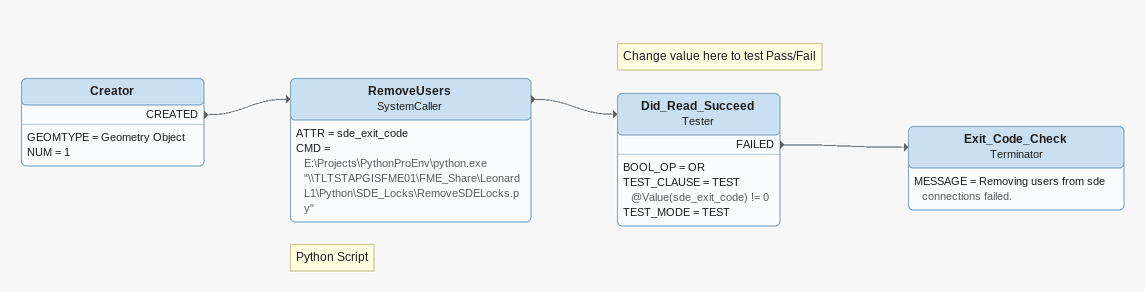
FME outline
Creator
    GEOMTYPE = Geometry Object
    NUM = 1
    CREATED -> RemoveUsers
Note: Python Script
RemoveUsers: SystemCaller
    ATTR = sde_exit_code
    CMD = E:\Projects\PythonProEnv\python.exe "\\TLTSTAPGISFME01\FME_Share\LeonardL1\Python\SDE_Locks\RemoveSDELocks.py"
    -> Did_Read_Succeed
Note: Change value here to test Pass/Fail
Did_Read_Succeed: Tester
    BOOL_OP = OR
    TEST_CLAUSE = TEST @Value(sde_exit_code) != 0
    TEST_MODE = TEST
    FAILED -> Exit_Code_Check
Exit_Code_Check: Terminator
    MESSAGE = Removing users from sde connections failed.
